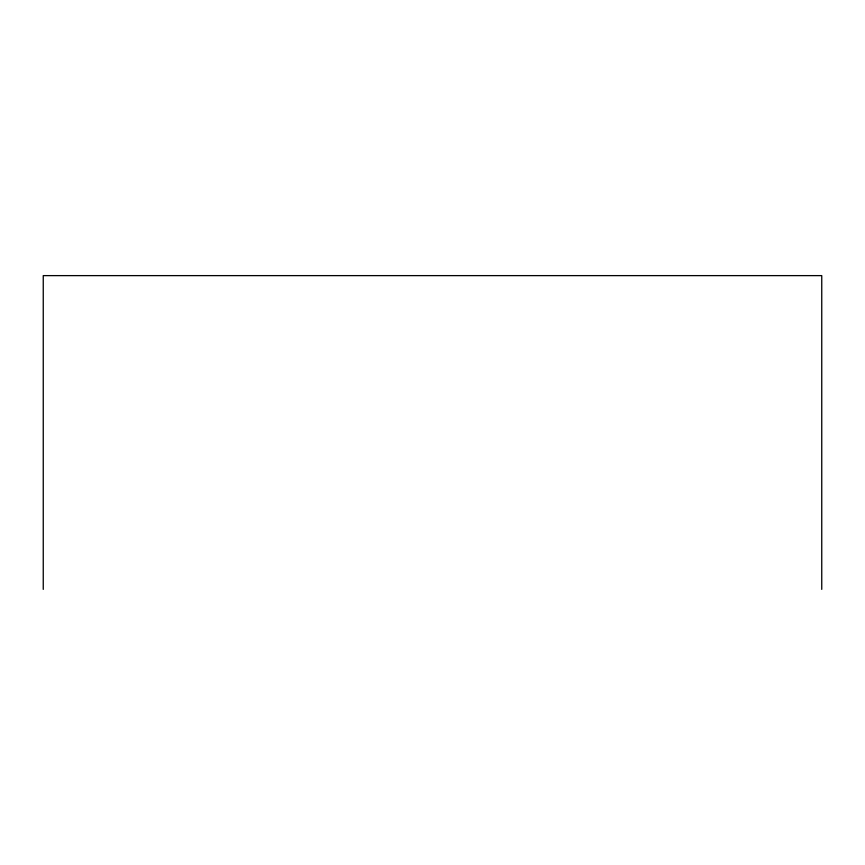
<?xml version="1.0" encoding="UTF-8"?>
<svg xmlns="http://www.w3.org/2000/svg" width="865" height="865" viewBox="0 0 865 865"><rect width="100%" height="100%" fill="white"/><g stroke="black" fill="none" stroke-linecap="round" stroke-linejoin="round"><path stroke-width="1.3" d="M821.75 589.379L821.75 275.621L43.25 275.621L43.25 589.379"/></g></svg>
